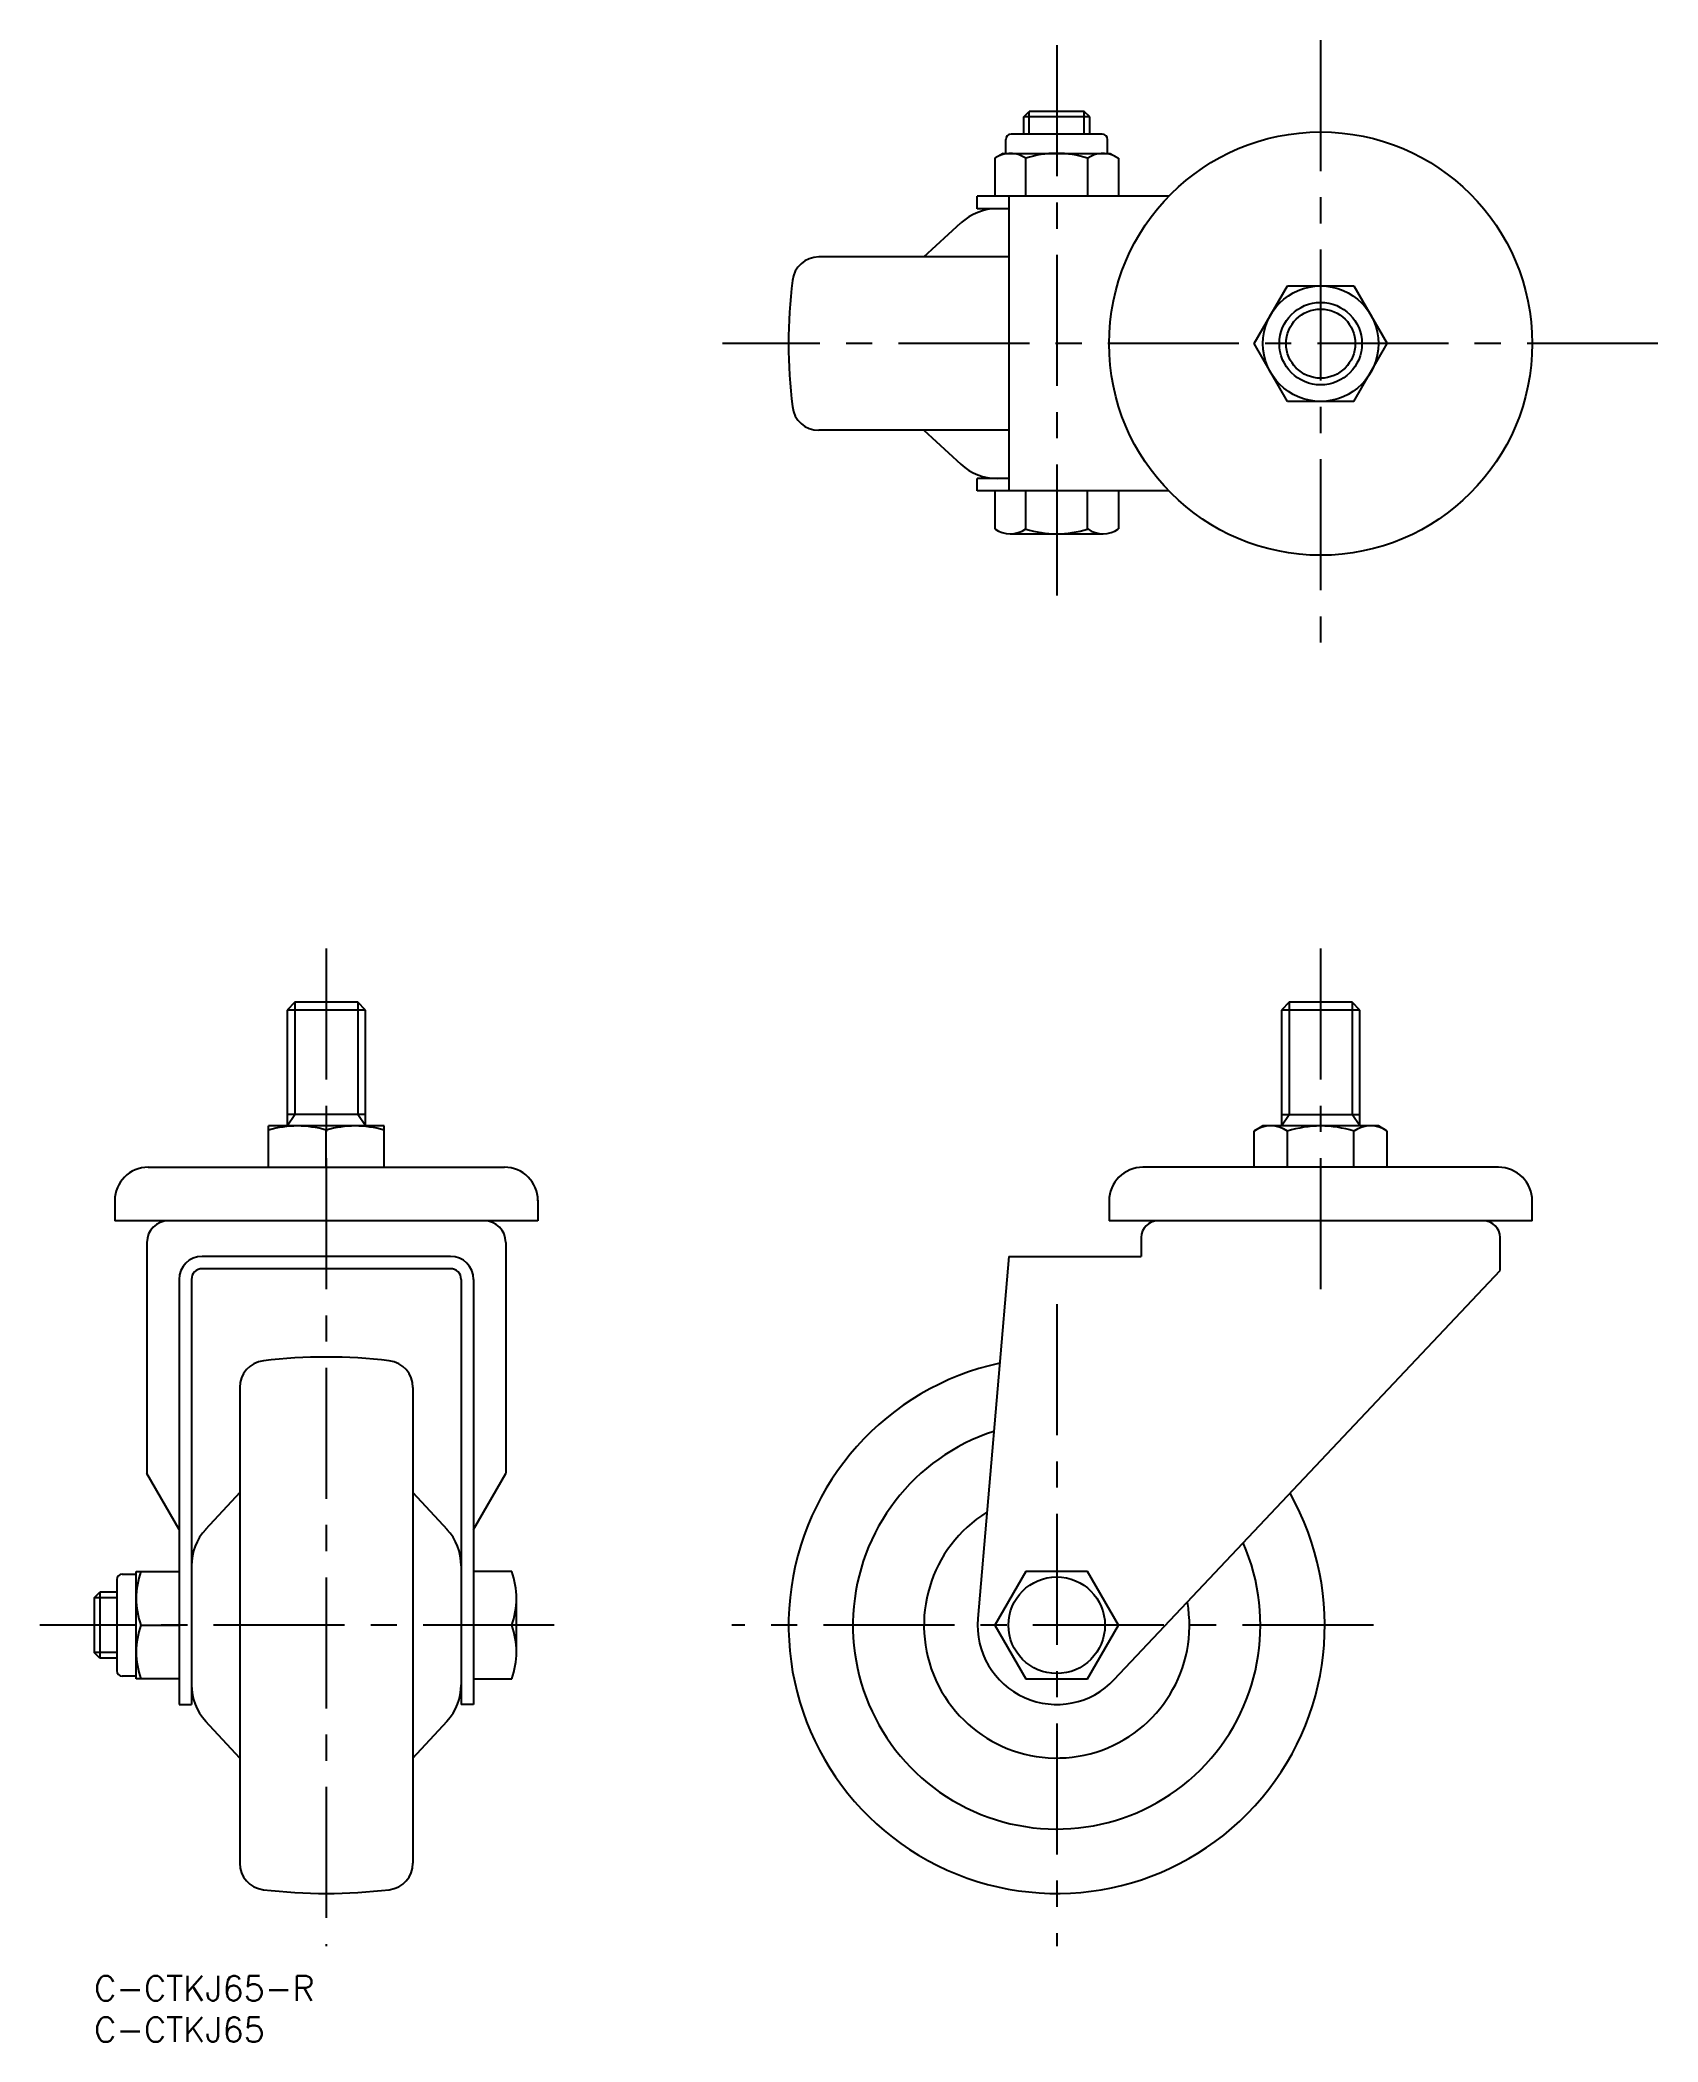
# Model space of a CAD drawing. Extents: x -7 to 190, y -8 to 235.
import ezdxf

# ---------------------------------------------------------------- set-up
doc = ezdxf.new("R2010")
doc.units = 0
doc.header["$LTSCALE"] = 0.5
doc.linetypes.add('CENTER', pattern=[50.8, 31.75, -6.35, 6.35, -6.35])
for name, color, linetype in [('MSM_CENTER', 1, 'CENTER'), ('MSM_CONTINUOUS', 7, 'CONTINUOUS'), ('MSM_NARROW', 5, 'CONTINUOUS'), ('MSM_PART_NUMBER', 7, 'CONTINUOUS')]:
    doc.layers.add(name, color=color, linetype=linetype)
doc.styles.get("Standard").update_dxf_attribs({"font": 'txt.shx', "height": 3, "bigfont": 'bigfont.shx'})

msp = doc.modelspace()

# ---------------------------------------------------------------- linework, layer by layer
at = {"layer": 'MSM_CENTER'}
for p, q in [((116.69, 233.96), (116.69, 166.76)), ((148.69, 234.6), (148.69, 161.03)), ((189.58, 197.81), (76.17, 197.81)), ((28.15, 124.5), (28.15, 3.6)), ((148.69, 124.5), (148.69, 80.8)), ((116.69, 81.4), (116.69, 3.6)), ((55.76, 42.5), (-6.56, 42.5)), ((155.09, 42.5), (77.29, 42.5))]:
    msp.add_line(p, q, dxfattribs=at)
at = {"layer": 'MSM_CONTINUOUS'}
for p, q in [((112.69, 225.29), (113.37, 225.96)), ((120.01, 225.96), (113.37, 225.96)), ((120.69, 225.29), (120.01, 225.96)), ((122.21, 223.2), (111.16, 223.2)), ((112.69, 223.2), (112.69, 225.29)), ((120.69, 225.29), (112.69, 225.29)), ((120.69, 223.2), (120.69, 225.29)), ((110.19, 220.86), (109.18, 220.28)), ((110.19, 220.86), (123.19, 220.86)), ((110.51, 220.86), (110.51, 222.55)), ((122.86, 220.86), (122.86, 222.55)), ((123.19, 220.86), (124.19, 220.28)), ((109.18, 220.28), (109.18, 215.66)), ((112.94, 215.66), (112.94, 220.28)), ((120.44, 220.28), (120.44, 215.66)), ((124.19, 220.28), (124.19, 215.66)), ((130.27, 215.66), (107.04, 215.66)), ((107.04, 214.16), (107.04, 215.66)), ((110.94, 214.16), (107.04, 214.16)), ((110.94, 179.96), (110.94, 215.66)), ((100.6, 208.31), (105.07, 212.44)), ((110.94, 208.31), (87.87, 208.31)), ((140.61, 197.81), (144.65, 204.81)), ((144.65, 204.81), (152.73, 204.81)), ((152.73, 204.81), (156.77, 197.81)), ((144.65, 190.81), (140.61, 197.81)), ((152.73, 190.81), (156.77, 197.81)), ((152.73, 190.81), (144.65, 190.81)), ((110.94, 187.31), (87.87, 187.31)), ((100.6, 187.31), (105.07, 183.19)), ((107.04, 179.96), (107.04, 181.46)), ((110.94, 181.46), (107.04, 181.46)), ((130.27, 179.96), (107.04, 179.96)), ((109.18, 179.96), (109.18, 175.35)), ((112.94, 175.35), (112.94, 179.96)), ((120.44, 175.35), (120.44, 179.96)), ((124.19, 179.96), (124.19, 175.35)), ((111.06, 174.76), (122.32, 174.76)), ((24.33, 118), (23.39, 117.05)), ((23.39, 117.05), (23.39, 103)), ((32.91, 117.05), (23.39, 117.05)), ((31.97, 118), (24.33, 118)), ((32.91, 117.05), (31.97, 118)), ((32.91, 103), (32.91, 117.05)), ((144.87, 118), (143.93, 117.05)), ((143.93, 117.05), (143.93, 103)), ((153.45, 117.05), (143.93, 117.05)), ((152.51, 118), (144.87, 118)), ((153.45, 117.05), (152.51, 118)), ((153.45, 103), (153.45, 117.05)), ((32.91, 104.4), (23.39, 104.4)), ((143.93, 104.4), (153.45, 104.4)), ((35.15, 103), (21.15, 103)), ((21.15, 98), (21.15, 103)), ((28.15, 98), (28.15, 102.5)), ((35.15, 98), (35.15, 103)), ((141.69, 103), (140.61, 102.37)), ((140.61, 98), (140.61, 102.37)), ((155.69, 103), (141.69, 103)), ((144.65, 98), (144.65, 102.37)), ((152.73, 98), (152.73, 102.37)), ((156.77, 102.37), (155.69, 103)), ((156.77, 98), (156.77, 102.37)), ((6.55, 98), (49.75, 98)), ((170.24, 98), (127.14, 98)), ((2.5, 94), (2.5, 91.5)), ((53.8, 94), (53.8, 91.5)), ((123.04, 93.9), (123.04, 91.5)), ((174.34, 91.5), (174.34, 93.9)), ((53.8, 91.5), (2.5, 91.5)), ((174.34, 91.5), (123.04, 91.5)), ((6.4, 88.9), (6.4, 60.87)), ((49.9, 88.9), (49.9, 60.87)), ((126.94, 89.5), (126.94, 87.2)), ((170.44, 85.5), (170.44, 89.5)), ((43.2, 87.2), (13.1, 87.2)), ((43.2, 85.7), (13.1, 85.7)), ((110.89, 87.2), (107.12, 43.32)), ((110.89, 87.2), (126.94, 87.2)), ((123.67, 35.91), (170.44, 85.5)), ((10.3, 84.4), (10.3, 32.9)), ((11.8, 84.4), (11.8, 32.9)), ((44.5, 84.4), (44.5, 32.9)), ((46, 84.4), (46, 32.9)), ((17.65, 71.32), (17.65, 13.68)), ((38.65, 71.32), (38.65, 13.68)), ((10.3, 54.11), (6.4, 60.87)), ((46, 54.11), (49.9, 60.87)), ((17.65, 58.59), (13.52, 54.12)), ((38.65, 58.59), (42.78, 54.12)), ((3.41, 48.68), (5.1, 48.68)), ((5.1, 36), (5.1, 49)), ((5.1, 49), (10.3, 49)), ((50.62, 49), (46, 49)), ((112.94, 49), (109.18, 42.5)), ((120.44, 49), (112.94, 49)), ((124.19, 42.5), (120.44, 49)), ((0, 45.82), (0.68, 46.5)), ((2.76, 46.5), (0.68, 46.5)), ((0.68, 46.5), (0.68, 38.5)), ((2.76, 48.03), (2.76, 36.97)), ((0, 45.82), (0, 39.18)), ((51.2, 39.25), (51.2, 45.75)), ((5.68, 42.5), (10.3, 42.5)), ((50.62, 42.5), (46, 42.5)), ((109.18, 42.5), (112.94, 36)), ((120.44, 36), (124.19, 42.5)), ((0.68, 38.5), (0, 39.18)), ((2.76, 38.5), (0.68, 38.5)), ((5.1, 36.32), (3.41, 36.32)), ((10.3, 36), (5.1, 36)), ((46, 36), (50.62, 36)), ((112.94, 36), (120.44, 36)), ((10.3, 32.9), (11.8, 32.9)), ((46, 32.9), (44.5, 32.9)), ((17.65, 26.41), (13.52, 30.88)), ((38.65, 26.41), (42.78, 30.88))]:
    msp.add_line(p, q, dxfattribs=at)
for centre, radius in [((148.69, 197.81), 25.65), ((148.69, 197.81), 7), ((148.69, 197.81), 5), ((116.69, 42.5), 5.85)]:
    msp.add_circle(centre, radius, dxfattribs=at)
for centre, radius, start, end in [((111.16, 222.55), 0.65, 90, 180), ((122.21, 222.55), 0.65, 0, 90), ((111.06, 217.54), 3.32, 55.6158, 115.6158), ((116.69, 208.45), 12.42, 72.412, 107.588), ((122.32, 217.54), 3.32, 64.3842, 124.3842), ((109.48, 207.66), 6.5, 90, 132.7094), ((87.87, 205.06), 3.25, 90, 173.2021), ((148.69, 197.81), 64.5, 173.2021, 186.7979), ((87.87, 190.56), 3.25, 186.7979, 270), ((109.48, 187.96), 6.5, 227.2906, 270), ((111.06, 178.09), 3.32, 235.6158, 304.3842), ((116.69, 187.18), 12.42, 252.412, 287.588), ((122.32, 178.09), 3.32, 235.6158, 304.3842), ((24.65, 90.5), 12.5, 73.7398, 106.2602), ((31.65, 90.5), 12.5, 73.7398, 106.2602), ((142.63, 99.41), 3.59, 55.6981, 124.3019), ((148.69, 89.62), 13.38, 72.4156, 107.5844), ((154.75, 99.42), 3.58, 55.6158, 124.3842), ((6.55, 93.95), 4.05, 90, 180), ((49.75, 93.95), 4.05, 0, 90), ((127.14, 93.9), 4.1, 90, 180), ((170.24, 93.9), 4.1, 0, 90), ((9, 88.9), 2.6, 90, 180), ((47.3, 88.9), 2.6, 0, 90), ((128.94, 89.5), 2, 90, 180), ((168.44, 89.5), 2, 360, 90), ((13.1, 84.4), 2.8, 90, 180), ((13.1, 84.4), 1.3, 90, 180), ((43.2, 84.4), 2.8, 0, 90), ((43.2, 84.4), 1.3, 0, 90), ((20.9, 71.32), 3.25, 96.7979, 180), ((28.15, 10.5), 64.5, 83.2021, 96.7979), ((35.4, 71.32), 3.25, 0, 83.2021), ((116.69, 42.5), 32.5, 102.2766, 29.4962), ((116.69, 42.5), 24.7, 107.9674, 23.8054), ((116.69, 42.5), 16.09, 121.7325, 10.0403), ((18.3, 49.71), 6.5, 137.2906, 180), ((38, 49.71), 6.5, 0, 42.7094), ((3.41, 48.03), 0.65, 90, 180), ((14.49, 45.75), 9.39, 159.7438, 200.2562), ((41.81, 45.75), 9.39, 339.7438, 20.2562), ((14.49, 39.25), 9.39, 159.7438, 200.2562), ((41.81, 39.25), 9.39, 339.7438, 20.2562), ((116.69, 42.5), 9.6, 175.096, 316.6768), ((3.41, 36.97), 0.65, 180, 270), ((18.3, 35.29), 6.5, 180, 222.7094), ((38, 35.29), 6.5, 317.2906, 0), ((20.9, 13.68), 3.25, 180, 263.2021), ((35.4, 13.68), 3.25, 276.7979, 0), ((28.15, 74.5), 64.5, 263.2021, 276.7979)]:
    msp.add_arc(centre, radius, start, end, dxfattribs=at)
at = {"layer": 'MSM_NARROW'}
for p, q in [((113.37, 223.2), (113.37, 225.96)), ((120.01, 223.2), (120.01, 225.96)), ((24.33, 118), (24.33, 104.4)), ((31.97, 118), (31.97, 104.4)), ((144.87, 118), (144.87, 104.4)), ((152.51, 118), (152.51, 104.4)), ((23.39, 103), (24.33, 104.4)), ((32.91, 103), (31.97, 104.4)), ((143.93, 103), (144.87, 104.4)), ((153.45, 103), (152.51, 104.4)), ((2.76, 45.82), (0, 45.82)), ((2.76, 39.18), (0, 39.18))]:
    msp.add_line(p, q, dxfattribs=at)
msp.add_circle((148.69, 197.81), 4.19, dxfattribs=at)

# ---------------------------------------------------------------- texts
at = {"layer": 'MSM_PART_NUMBER'}
for s, p in [('C-CTKJ65-R', (0, -3)), ('C-CTKJ65', (0, -8))]:
    msp.add_text(s, height=3, dxfattribs=at).set_placement(p)

doc.saveas('drawing.dxf')
